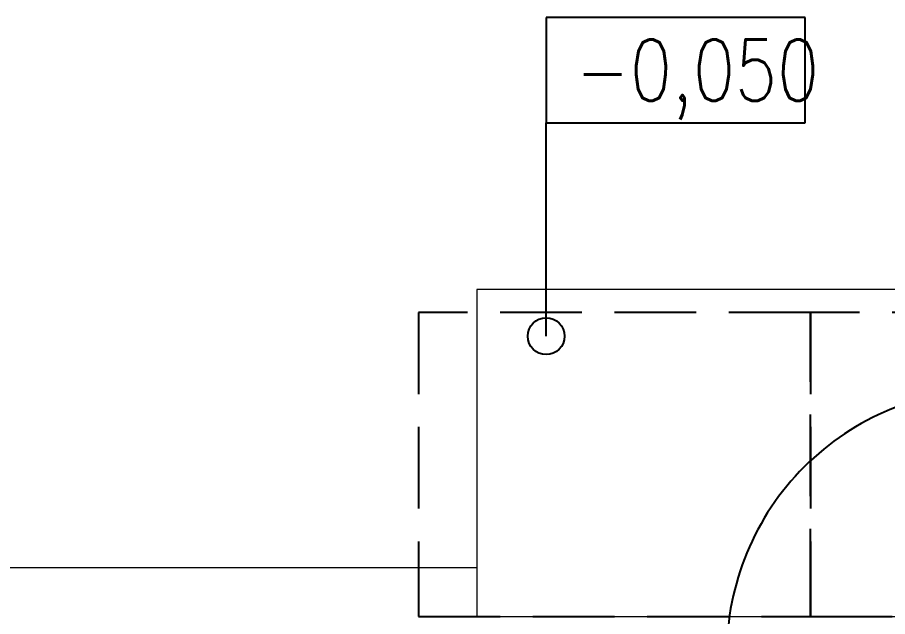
# Model space of a CAD drawing. Header units: millimetres. Extents: x 53645 to 137188, y 78097 to 135533.
# Drawn here: x 123272 to 125934, y 131996 to 133829 of the extents above; entities that cross this region are included whole.
import ezdxf

# ---------------------------------------------------------------- set-up
doc = ezdxf.new("R2010")
doc.units = ezdxf.units.MM
doc.linetypes.add('GOST2.303 4', pattern=[7, 5, -2, 0])
for name, color, linetype, lineweight in [('doors_windows', 4, 'Continuous', 5), ('mark', 174, 'Continuous', 15), ('stair1', 7, 'Continuous', 15)]:
    doc.layers.add(name, color=color, linetype=linetype, lineweight=lineweight)
doc.styles.add('GOST 2.304', font='CS_Gost2304.shx', dxfattribs={"width": 0.8, "oblique": 15})

# ---------------------------------------------------------------- blocks, each defined once
blk = doc.blocks.new('*U65')
at = {"color": 0, "linetype": 'ByBlock', "ltscale": 10}
blk.add_lwpolyline([(-860, 0), (-860, 810, -0.414214), (-50, 0)], format="xyb", dxfattribs=at)
at = {"color": 0}
for points in [[(-910, 0), (-860, 0), (-860, -120.6), (-910, -120.6)], [(-50, 0), (0, 0), (0, -120.6), (-50, -120.6)]]:
    blk.add_lwpolyline(points, close=True, dxfattribs=at)

msp = doc.modelspace()

# ---------------------------------------------------------------- linework, layer by layer
at = {"layer": 'doors_windows', "color": 4, "linetype": 'GOST2.303 4', "lineweight": -3, "ltscale": 50}
for points in [[(125698.7, 132926.4), (124498.7, 132926.4), (124498.7, 131996.4), (125698.7, 131996.4), (125698.7, 132014.5)], [(126898.7, 132926.4), (125698.7, 132926.4), (125698.7, 131996.4), (126898.7, 131996.4), (126898.7, 132014.5)]]:
    msp.add_lwpolyline(points, close=True, dxfattribs=at)
at = {"layer": 'mark', "linetype": 'Continuous', "lineweight": 25, "ltscale": 75}
for points in [[(125682.3, 133828.6), (124889.6, 133828.6)], [(124889.6, 133828.6), (124889.6, 133506.1)], [(125682.3, 133506.1), (125682.3, 133828.6)], [(124889.6, 133506.1), (125682.3, 133506.1)], [(124889.6, 132853.8), (124889.6, 133506.1)]]:
    msp.add_lwpolyline(points, dxfattribs=at)
msp.add_circle((124889.6, 132853.8), 56.2, dxfattribs=at)
at = {"layer": 'stair1', "ltscale": 75}
msp.add_lwpolyline([(126677.5, 131996.4), (126677.5, 132996.4), (124677.5, 132996.4), (124677.5, 131996.4)], close=True, dxfattribs=at)
msp.add_lwpolyline([(113102.3, 132146.4), (124677.5, 132146.4)], dxfattribs=at)

# ---------------------------------------------------------------- block references
at = {"color": 0, "xscale": -1, "rotation": 359.9999936264059}
msp.add_blockref('*U65', (125392.2, 131881.4), dxfattribs=at)

# ---------------------------------------------------------------- texts
at = {"layer": 'mark', "linetype": 'Continuous', "lineweight": 25, "ltscale": 75, "insert": (124978.6, 133761.1), "char_height": 187.5, "width": 940.362, "attachment_point": 1, "style": 'GOST 2.304'}
msp.add_mtext('\\Fsimplex.shx;\\W0.8000000000;\\Q0.2617993878;\\T1.0000000000;\\o\\l-0,050', dxfattribs=at)

doc.saveas('drawing.dxf')
